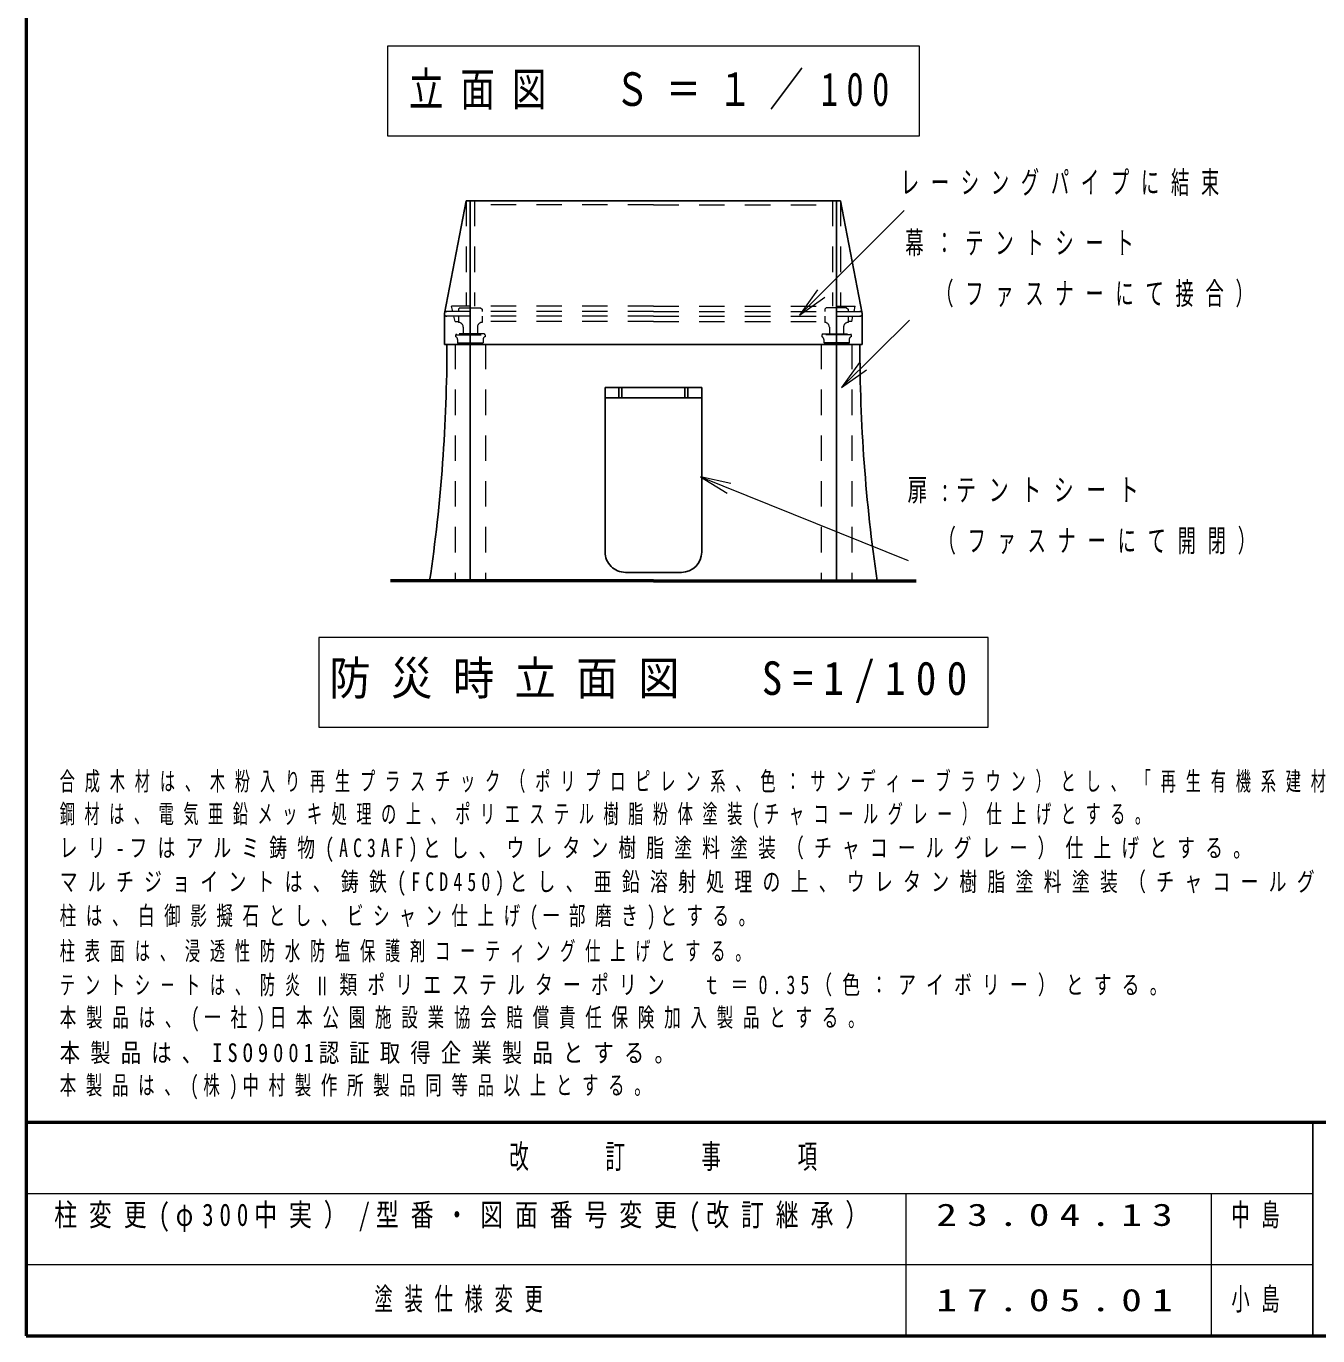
# Model space of a CAD drawing. Units: millimetres on the paper. Extents: x -365 to 0, y 0 to 257.
# Drawn here: x -365 to -238, y 0 to 128.7 of the extents above; entities that cross this region are included whole.
import ezdxf
from ezdxf.enums import TextEntityAlignment as Align

# ---------------------------------------------------------------- set-up
doc = ezdxf.new("R2010")
doc.units = ezdxf.units.MM
doc.linetypes.add('USER1', pattern=[4.5, 2.5, -2])
doc.layers.add('1_100', color=7, linetype='Continuous', lineweight=25)
doc.layers.add('NAKAMURA図枠', color=7, linetype='Continuous', lineweight=13)
doc.layers.add('99', color=7, linetype='Continuous')
doc.layers.add('CLASS1', color=7, linetype='Continuous')
doc.styles.add('ＭＳ ゴシック', font='')
doc.styles.get('ＭＳ ゴシック').set_extended_font_data('MS Gothic')

# ---------------------------------------------------------------- blocks, each defined once
blk = doc.blocks.new('open_arrow')
at = {"color": 0, "linetype": 'Continuous', "lineweight": -2}
blk.add_lwpolyline([(7.5, 1.25), (0, 0), (7.5, -1.25)], dxfattribs=at)

msp = doc.modelspace()

# ---------------------------------------------------------------- linework, layer by layer
at = {"layer": '1_100', "lineweight": 13}
for p, q in [((-329.479, 126.73), (-329.479, 117.93)), ((-277.179, 126.73), (-329.479, 126.73)), ((-277.179, 117.93), (-277.179, 126.73)), ((-329.479, 117.93), (-277.179, 117.93)), ((-288.948, 100.314), (-278.673, 110.589)), ((-284.849, 93.196), (-278.146, 99.805)), ((-298.688, 84.413), (-278.285, 76.212)), ((-336.229, 68.632), (-336.229, 59.832)), ((-270.429, 68.632), (-336.229, 68.632)), ((-270.429, 59.832), (-270.429, 68.632)), ((-336.229, 59.832), (-270.429, 59.832))]:
    msp.add_line(p, q, dxfattribs=at)
at = {"layer": '1_100'}
for p, q in [((-321.729, 111.541), (-323.872, 100.464)), ((-303.329, 111.541), (-321.729, 111.541)), ((-321.329, 111.541), (-321.329, 74.191)), ((-303.329, 111.541), (-284.929, 111.541)), ((-285.329, 111.541), (-285.329, 74.191)), ((-284.929, 111.541), (-282.786, 100.464)), ((-323.872, 100.464), (-323.872, 97.441)), ((-282.786, 100.464), (-282.786, 97.441)), ((-303.329, 97.441), (-323.872, 97.441)), ((-303.329, 97.441), (-282.786, 97.441)), ((-308.079, 93.191), (-298.579, 93.191)), ((-308.079, 93.191), (-308.079, 77.031)), ((-306.729, 93.191), (-306.729, 92.191)), ((-306.429, 93.191), (-306.429, 92.191)), ((-300.229, 93.191), (-300.229, 92.191)), ((-299.929, 93.191), (-299.929, 92.191)), ((-298.579, 93.191), (-298.579, 77.031)), ((-308.079, 92.191), (-298.579, 92.191)), ((-306.079, 75.031), (-300.579, 75.031))]:
    msp.add_line(p, q, dxfattribs=at)
at = {"layer": '1_100', "linetype": 'USER1', "lineweight": 13}
for p, q in [((-321.729, 111.541), (-321.729, 101.191)), ((-320.929, 111.541), (-320.929, 101.191)), ((-303.329, 111.141), (-320.929, 111.141)), ((-303.329, 111.141), (-285.729, 111.141)), ((-285.729, 111.541), (-285.729, 101.191)), ((-284.929, 111.541), (-284.929, 101.191)), ((-322.329, 101.041), (-322.479, 100.891)), ((-322.479, 100.891), (-322.479, 100.684)), ((-322.329, 101.041), (-320.329, 101.041)), ((-320.329, 101.041), (-320.179, 100.891)), ((-320.179, 100.891), (-320.179, 100.684)), ((-286.329, 101.041), (-286.479, 100.891)), ((-286.479, 100.891), (-286.479, 100.684)), ((-284.329, 101.041), (-286.329, 101.041)), ((-284.329, 101.041), (-284.179, 100.891)), ((-284.179, 100.891), (-284.179, 100.684)), ((-322.479, 100.198), (-322.479, 99.591)), ((-322.029, 99.141), (-322.029, 98.481)), ((-320.629, 99.141), (-320.629, 98.481)), ((-320.179, 100.198), (-320.179, 99.591)), ((-286.479, 100.198), (-286.479, 99.591)), ((-286.029, 99.141), (-286.029, 98.481)), ((-284.629, 99.141), (-284.629, 98.481)), ((-284.179, 100.198), (-284.179, 99.591)), ((-322.779, 98.391), (-322.779, 98.181)), ((-322.779, 98.391), (-319.879, 98.391)), ((-322.579, 97.921), (-322.579, 97.601)), ((-320.079, 97.921), (-320.079, 97.601)), ((-319.879, 98.391), (-319.879, 98.181)), ((-283.879, 98.391), (-286.779, 98.391)), ((-286.779, 98.391), (-286.779, 98.181)), ((-286.579, 97.921), (-286.579, 97.601)), ((-284.079, 97.921), (-284.079, 97.601)), ((-283.879, 98.391), (-283.879, 98.181)), ((-322.829, 97.491), (-322.829, 74.191)), ((-322.61, 97.491), (-320.047, 97.491)), ((-322.579, 97.601), (-320.079, 97.601)), ((-322.41, 97.601), (-322.41, 97.491)), ((-321.329, 97.491), (-321.329, 74.191)), ((-320.247, 97.601), (-320.247, 97.491)), ((-319.829, 97.491), (-319.829, 74.191)), ((-286.829, 97.491), (-286.829, 74.191)), ((-284.047, 97.491), (-286.61, 97.491)), ((-284.079, 97.601), (-286.579, 97.601)), ((-286.41, 97.601), (-286.41, 97.491)), ((-285.329, 97.491), (-285.329, 74.191)), ((-284.247, 97.601), (-284.247, 97.491)), ((-283.829, 97.491), (-283.829, 74.191))]:
    msp.add_line(p, q, dxfattribs=at)
at = {"layer": '1_100', "color": 4, "linetype": 'USER1', "lineweight": 13}
for p, q in [((-303.329, 100.684), (-323.629, 100.684)), ((-303.329, 101.191), (-323.179, 101.191)), ((-323.061, 100.684), (-323.179, 101.191)), ((-303.329, 101.191), (-283.479, 101.191)), ((-303.329, 100.684), (-283.029, 100.684)), ((-283.597, 100.684), (-283.479, 101.191)), ((-303.329, 100.198), (-323.629, 100.198)), ((-322.829, 99.691), (-322.947, 100.198)), ((-322.829, 99.691), (-322.479, 99.691)), ((-303.329, 99.691), (-320.179, 99.691)), ((-303.329, 100.198), (-283.029, 100.198)), ((-303.329, 99.691), (-286.479, 99.691)), ((-283.829, 99.691), (-284.179, 99.691)), ((-283.829, 99.691), (-283.711, 100.198)), ((-322.729, 98.481), (-322.729, 98.391)), ((-319.929, 98.481), (-322.729, 98.481)), ((-319.929, 98.481), (-319.929, 98.391)), ((-286.729, 98.481), (-283.929, 98.481)), ((-286.729, 98.481), (-286.729, 98.391)), ((-283.929, 98.481), (-283.929, 98.391))]:
    msp.add_line(p, q, dxfattribs=at)
at = {"layer": '1_100', "color": 1, "lineweight": 50}
for q in [(-329.174, 74.191), (-277.483, 74.191)]:
    msp.add_line((-303.329, 74.191), q, dxfattribs=at)
at = {"layer": '1_100'}
for centre, radius, start, end in [((-323.629, 100.441), 0.243, 90, 270), ((-283.029, 100.441), 0.243, 270, 90), ((-483.467, 97.441), 159.838, 351.63609, 0), ((-123.191, 97.441), 159.838, 180, 188.36391), ((-306.079, 77.031), 2, 179.99999, 270), ((-300.579, 77.031), 2, 270, 0)]:
    msp.add_arc(centre, radius, start, end, dxfattribs=at)
at = {"layer": '1_100', "linetype": 'USER1', "lineweight": 13}
for centre, radius, start, end in [((-322.479, 99.141), 0.45, 360, 90), ((-320.179, 99.141), 0.45, 90, 180), ((-286.479, 99.141), 0.45, 360, 90), ((-284.179, 99.141), 0.45, 90, 180), ((-322.848, 97.921), 0.269, 0, 75.13713), ((-319.81, 97.921), 0.269, 104.86287, 179.99999), ((-286.848, 97.921), 0.269, 0.00001, 75.13713), ((-283.81, 97.921), 0.269, 104.86287, 180)]:
    msp.add_arc(centre, radius, start, end, dxfattribs=at)
at = {"layer": 'NAKAMURA図枠', "lineweight": 50}
for p, q in [((-365, 257), (-365, 0)), ((-365, 21), (0, 21)), ((-365, 0), (0, 0))]:
    msp.add_line(p, q, dxfattribs=at)
at = {"layer": 'NAKAMURA図枠', "color": 211, "lineweight": 25}
msp.add_line((-238.5, 21), (-238.5, 0), dxfattribs=at)
at = {"layer": 'NAKAMURA図枠'}
for p, q in [((-365, 14), (-238.5, 14)), ((-278.5, 14), (-278.5, 0)), ((-248.5, 14), (-248.5, 0)), ((-365, 7), (-238.5, 7))]:
    msp.add_line(p, q, dxfattribs=at)

# ---------------------------------------------------------------- block references
at = {"layer": '1_100', "lineweight": 13, "xscale": 0.4, "yscale": 0.4}
for p, rotation in [((-288.948, 100.314), 45), ((-284.849, 93.196), 44.6), ((-298.688, 84.413), 338.1)]:
    msp.add_blockref('open_arrow', p, dxfattribs=dict(at, rotation=rotation))

# ---------------------------------------------------------------- texts
at = {"layer": '1_100', "style": 'ＭＳ ゴシック'}
for s, insert, char_height, attachment_point in [('\\T1.5;\\W0.75;立面図\u3000Ｓ＝１／100', (-303.329, 122.33), 3.299, 5), ('\\T1.64;\\W0.6;レーシングパイプに結束', (-279.005, 113.239), 2.199, 4), ('\\T1.64;\\W0.6;幕：テントシート', (-278.563, 107.305), 2.199, 4), ('\\T1.64;\\W0.6;\u3000（ファスナーにて接合）', (-278.563, 102.305), 2.199, 4), ('\\T1.64;\\W0.65;扉:テントシート', (-278.342, 83.012), 2.199, 4), ('\\T1.64;\\W0.6;\u3000（ファスナーにて開閉）', (-278.342, 78.012), 2.199, 4), ('\\T1.5;\\W0.9;防災時立面図\u3000S=1/100', (-303.329, 64.232), 3.299, 5)]:
    msp.add_mtext(s, dxfattribs=dict(at, insert=insert, char_height=char_height, attachment_point=attachment_point))
at = {"layer": '99', "char_height": 2.199, "style": 'ＭＳ ゴシック'}
for s, insert, attachment_point in [('\\T1.52;\\W0.75;柱変更(φ300中実）/型番・図面番号変更(改訂継承）', (-362.25, 13), 1), ('\\T1.5;\\W1.35;23.04.13', (-275.5, 13), 1), ('\\T1.64;\\W0.6;中島', (-246.5, 13), 1), ('\\T1.64;\\W0.6;塗装仕様変更', (-330.75, 3.5), 4), ('\\T1.5;\\W1.35;17.05.01', (-275.5, 3.5), 4), ('\\T1.64;\\W0.6;小島', (-246.5, 3.5), 4)]:
    msp.add_mtext(s, dxfattribs=dict(at, insert=insert, attachment_point=attachment_point))
at = {"layer": 'CLASS1', "style": 'ＭＳ ゴシック', "width": 0.65}
msp.add_text('Ⅱ', height=1.833, dxfattribs=at).set_placement((-336.702, 34.388), align=Align.MIDDLE_LEFT)
at = {"layer": 'CLASS1', "char_height": 1.833, "attachment_point": 4, "style": 'ＭＳ ゴシック'}
for s, insert in [('\\T1.64;\\W0.6;合成木材は、木粉入り再生プラスチック（ポリプロピレン系、色：サンディーブラウン）とし、「再生有機系建材認定基準」適合品とする。', (-361.702, 54.388)), ('\\T1.62;\\W0.6;鋼材は、電気亜鉛メッキ処理の上、ポリエステル樹脂粉体塗装(チャコールグレー）仕上げとする。', (-361.702, 51.054)), ('\\T1.57;\\W0.7;レリ-フはアルミ鋳物(AC3AF)とし、ウレタン樹脂塗料塗装（チャコールグレー）仕上げとする。', (-361.702, 47.721)), ('\\T1.58;\\W0.7;マルチジョイントは、鋳鉄(FCD450)とし、亜鉛溶射処理の上、ウレタン樹脂塗料塗装（チャコールグレー）仕上げとする。', (-361.702, 44.388)), ('\\T1.58;\\W0.65;柱は、白御影擬石とし、ビシャン仕上げ(一部磨き)とする。', (-361.702, 41.054)), ('\\T1.64;\\W0.6;柱表面は、浸透性防水防塩保護剤コーティング仕上げとする。', (-361.702, 37.721)), ('\\T1.64;\\W0.6;テントシ－トは、防炎', (-361.702, 34.388)), ('\\T1.57;\\W0.7;類ポリエステルターポリン\u3000ｔ＝0.35（色：アイボリー）とする。', (-334.202, 34.388)), ('\\T1.59;\\W0.65;本製品は、(一社)日本公園施設業協会賠償責任保険加入製品とする。', (-361.702, 31.054)), ('\\T1.5;\\W0.8;本製品は、ISO9001認証取得企業製品とする。', (-361.702, 27.721)), ('\\T1.58;\\W0.65;本製品は、(株)中村製作所製品同等品以上とする。', (-361.702, 24.388))]:
    msp.add_mtext(s, dxfattribs=dict(at, insert=insert))
at = {"layer": 'NAKAMURA図枠', "color": 4, "insert": (-301.75, 17.5), "char_height": 2.346, "attachment_point": 5, "style": 'ＭＳ ゴシック'}
msp.add_mtext('\\T1.64;\\W0.6;改\u3000\u3000訂\u3000\u3000事\u3000\u3000項', dxfattribs=at)

doc.saveas('drawing.dxf')
